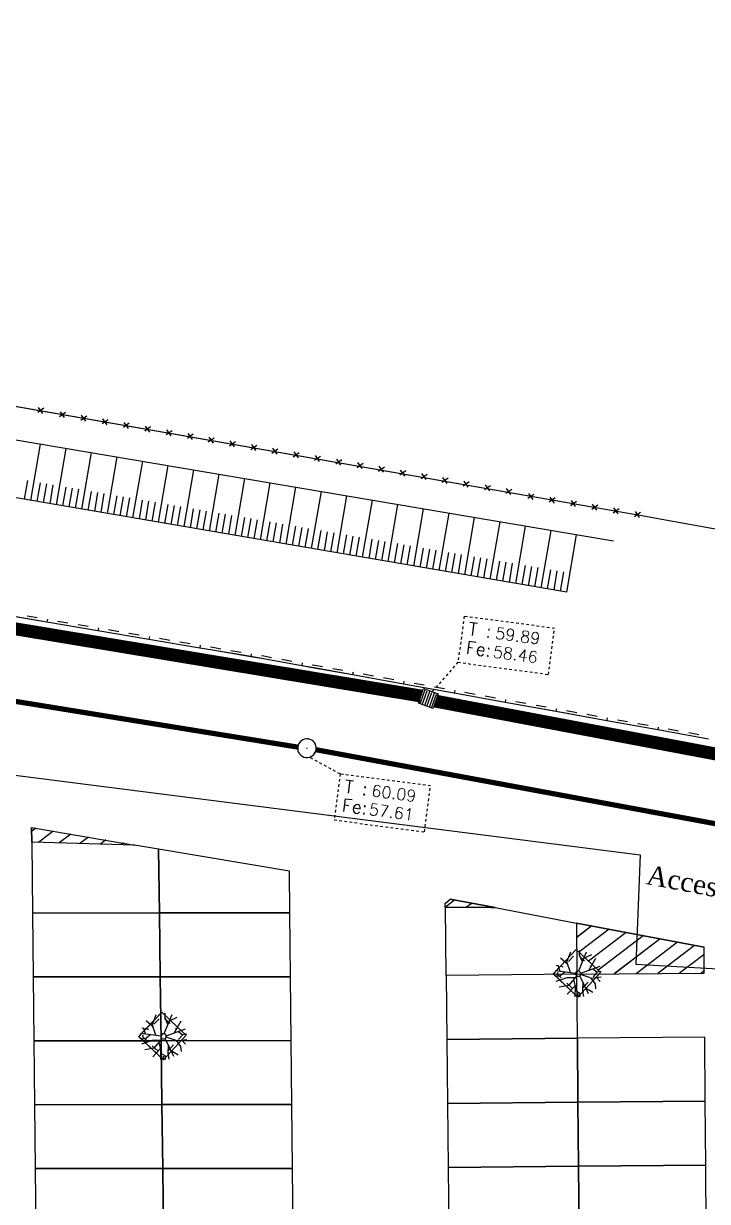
# Model space of a CAD drawing. Header units: metres. Extents: x 19 to 585, y 0 to 337.
# Drawn here: x 452.34 to 478.75, y 159.45 to 204.94 of the extents above; entities that cross this region are included whole.
import ezdxf

# ---------------------------------------------------------------- set-up
doc = ezdxf.new("R2010")
doc.units = ezdxf.units.M
doc.header["$LTSCALE"] = 0.01
doc.linetypes.add('FANTOME', pattern=[2.5, 1.25, -0.25, 0.25, -0.25, 0.25, -0.25])
doc.layers.add('CONTOURS', color=10, linetype='Continuous', plot=False)
doc.layers.add('CONTOURS3', color=40, linetype='Continuous', plot=False)
for name, color, linetype in [('PARCELLES', 240, 'Continuous'), ('PARKINGS', 4, 'Continuous'), ('RESEAUX-EU-EP', 131, 'FANTOME'), ('TALUS', 2, 'Continuous'), ('Tempo_Doublon_Point', 7, 'Continuous'), ('TEXTES', 6, 'Continuous'), ('VEGETATION', 70, 'Continuous'), ('VOIRIES', 7, 'Continuous'), ('VOIRIES_temp', 7, 'Continuous')]:
    doc.layers.add(name, color=color, linetype=linetype)
doc.styles.add('1', font='times.ttf')
doc.styles.add('11185$0$ROMANC', font='ROMANC')
doc.styles.add('29', font='romans__.ttf')

# ---------------------------------------------------------------- blocks, each defined once
blk = doc.blocks.new('*X43')
at = {"color": 0}
for p, q in [((721378.645, 146681.196), (721378.19, 146681.651)), ((721378.617, 146680.516), (721377.986, 146681.147)), ((721378.59, 146679.837), (721378.082, 146680.345)), ((721378.562, 146679.157), (721378.177, 146679.542)), ((721378.535, 146678.478), (721378.272, 146678.74)), ((721347.803, 146678.097), (721347.793, 146678.106)), ((721347.776, 146676.71), (721346.947, 146677.538)), ((721347.789, 146677.403), (721347.37, 146677.822)), ((721378.507, 146677.798), (721378.368, 146677.938)), ((721347.762, 146676.016), (721346.524, 146677.254)), ((721378.48, 146677.119), (721378.463, 146677.135)), ((721347.749, 146675.322), (721346.276, 146676.795)), ((721347.736, 146674.629), (721346.391, 146675.973)), ((721347.722, 146673.935), (721346.505, 146675.152)), ((721347.709, 146673.241), (721346.62, 146674.33)), ((721347.695, 146672.548), (721346.734, 146673.509)), ((721347.682, 146671.854), (721346.849, 146672.687)), ((721347.668, 146671.16), (721346.963, 146671.865)), ((721347.655, 146670.467), (721347.078, 146671.044)), ((721347.641, 146669.773), (721347.192, 146670.222)), ((721347.628, 146669.079), (721347.307, 146669.401)), ((721347.615, 146668.386), (721347.421, 146668.579)), ((721347.601, 146667.692), (721347.536, 146667.757)), ((721378.153, 146665.424), (721378.011, 146665.567)), ((721378.133, 146664.738), (721377.626, 146665.244)), ((721378.112, 146664.051), (721377.713, 146664.45)), ((721378.092, 146663.364), (721377.799, 146663.657)), ((721378.072, 146662.678), (721377.886, 146662.863)), ((721355.399, 146662.015), (721355.195, 146662.22)), ((721378.051, 146661.991), (721377.972, 146662.07)), ((721355.49, 146661.218), (721354.721, 146661.986)), ((721350.601, 146660.45), (721349.629, 146661.422)), ((721351.166, 146659.178), (721349.434, 146660.91)), ((721355.58, 146660.42), (721355.289, 146660.711)), ((721351.731, 146657.906), (721349.553, 146660.083)), ((721352.218, 146656.711), (721349.673, 146659.256)), ((721351.599, 146656.623), (721349.793, 146658.429)), ((721350.981, 146656.534), (721349.912, 146657.603)), ((721358.617, 146656.677), (721357.731, 146657.562)), ((721358.505, 146657.496), (721358.335, 146657.665)), ((721358.729, 146655.857), (721357.128, 146657.458)), ((721350.363, 146656.445), (721350.032, 146656.776)), ((721358.841, 146655.038), (721356.958, 146656.921)), ((721352.83, 146655.392), (721352.629, 146655.593)), ((721358.953, 146654.219), (721357.52, 146655.652)), ((721353.409, 146654.106), (721352.76, 146654.755)), ((721359.065, 146653.4), (721358.082, 146654.383)), ((721353.988, 146652.82), (721352.891, 146653.917)), ((721354.112, 146651.989), (721353.022, 146653.079)), ((721359.034, 146652.724), (721358.644, 146653.114)), ((721353.494, 146651.9), (721353.152, 146652.241))]:
    blk.add_line(p, q, dxfattribs=at)
blk = doc.blocks.new('*X42')
at = {"color": 0}
for p, q in [((721377.599, 146649.008), (721377.279, 146649.328)), ((721377.565, 146648.335), (721377.379, 146648.521)), ((721377.531, 146647.661), (721377.479, 146647.714)), ((721362.479, 146646.45), (721361.858, 146647.071)), ((721362.599, 146645.624), (721361.492, 146646.73)), ((721362.718, 146644.797), (721362.05, 146645.465)), ((721362.837, 146643.971), (721362.607, 146644.201)), ((721377.285, 146642.958), (721376.254, 146643.989)), ((721377.32, 146643.63), (721376.79, 146644.16)), ((721377.249, 146642.287), (721375.959, 146643.577)), ((721377.214, 146641.615), (721375.665, 146643.164)), ((721377.178, 146640.944), (721375.601, 146642.521)), ((721365.945, 146640.156), (721363.833, 146642.268)), ((721365.83, 146640.978), (721364.445, 146642.363)), ((721366.06, 146639.334), (721363.782, 146641.612)), ((721377.142, 146640.272), (721375.722, 146641.692)), ((721377.107, 146639.601), (721375.844, 146640.864)), ((721366.175, 146638.512), (721364.339, 146640.348)), ((721376.816, 146639.184), (721375.965, 146640.035)), ((721360.232, 146638.798), (721359.934, 146639.096)), ((721366.29, 146637.69), (721364.895, 146639.084)), ((721376.201, 146639.092), (721376.087, 146639.206)), ((721360.785, 146637.537), (721360.014, 146638.309)), ((721360.822, 146636.793), (721360.094, 146637.522)), ((721365.691, 146637.581), (721365.452, 146637.821)), ((721360.208, 146636.701), (721360.174, 146636.734)), ((721376.697, 146632.233), (721375.932, 146632.997)), ((721376.734, 146632.902), (721376.542, 146633.094)), ((721376.659, 146631.563), (721375.323, 146632.9)), ((721370.444, 146631.414), (721369.781, 146632.077)), ((721376.621, 146630.894), (721375.388, 146632.127)), ((721370.649, 146629.795), (721368.551, 146631.893)), ((721370.547, 146630.604), (721369.166, 146631.985)), ((721376.583, 146630.225), (721375.487, 146631.321)), ((721370.751, 146628.986), (721368.654, 146631.083)), ((721376.545, 146629.555), (721375.586, 146630.515)), ((721370.853, 146628.177), (721369.229, 146629.801)), ((721376.508, 146628.886), (721375.685, 146629.709)), ((721376.47, 146628.217), (721375.784, 146628.903)), ((721370.955, 146627.367), (721369.804, 146628.518)), ((721375.937, 146628.043), (721375.883, 146628.097)), ((721370.559, 146627.057), (721370.38, 146627.236))]:
    blk.add_line(p, q, dxfattribs=at)
blk = doc.blocks.new('11185$0$ARBRE_3-11', base_point=(100, 100))
for p, q in [((80, 170), (80, 188)), ((100, 190), (100, 110)), ((120, 179), (120, 188)), ((50, 130), (39, 165)), ((60, 180), (80, 140)), ((100, 150), (80, 170)), ((80, 140), (84, 109)), ((100, 170), (120, 180)), ((100, 130), (140, 150)), ((130, 144), (150, 175)), ((140, 149), (180, 140)), ((50, 105), (10, 100)), ((50, 106), (16, 131)), ((34, 103), (28, 85)), ((28, 50), (93, 93)), ((50, 130), (90, 104)), ((75, 115), (50, 105)), ((187, 80), (110, 100)), ((147, 90), (171, 104)), ((170, 104), (190, 106)), ((28, 85), (12, 82)), ((37, 75), (16, 68)), ((70, 78), (37, 75)), ((50, 64), (37, 34)), ((90, 50), (70, 30)), ((90, 50), (98, 90)), ((90, 49), (100, 10)), ((104, 90), (140, 20)), ((126, 46), (117, 30)), ((120, 60), (169, 41)), ((163, 86), (180, 58)), ((70, 30), (51, 25)), ((95, 28), (82, 12)), ((117, 30), (122, 13))]:
    blk.add_line(p, q)
for start, end in [(90, 270), (270, 90)]:
    blk.add_arc((100, 100), 10, start, end)
blk = doc.blocks.new('11185$0$CERCLE-4', base_point=(100, 100))
for p, q in [((98, 100), (102, 100)), ((100, 102), (100, 98))]:
    blk.add_line(p, q)
blk.add_arc((99.5, 100), 90, 90.318, 89.682)
blk = doc.blocks.new('102')
for p, q in [((-0.2, 0.2), (0.2, -0.2)), ((-0.2, -0.2), (0.2, 0.2))]:
    blk.add_line(p, q)

msp = doc.modelspace()

# ---------------------------------------------------------------- linework, layer by layer
at = {"layer": 'CONTOURS'}
msp.add_lwpolyline([(341.639, 173.882), (356.348, 173.882), (356.348, 184.183), (387.119, 184.183), (476.155, 172.831), (475.992, 168.614), (490.278, 167.803), (490.278, 138.125), (454.624, 119.148), (435.114, 119.21), (434.5, 145.519), (417.707, 145.314), (417.912, 120.848), (380.916, 123.165), (375.615, 92.26), (310.379, 94.419)], dxfattribs=at)
at = {"layer": 'CONTOURS3'}
msp.add_lwpolyline([(341.639, 173.882), (356.348, 173.882), (356.348, 184.183), (387.119, 184.183), (476.155, 172.831), (475.992, 168.614), (490.278, 167.803), (490.278, 138.125), (454.624, 119.148), (435.114, 119.21), (434.5, 145.519), (417.707, 145.314), (417.912, 120.848), (380.916, 123.165), (375.615, 92.26), (310.379, 94.419)], dxfattribs=at)
at = {"layer": 'PARCELLES'}
msp.add_lwpolyline([(512.488, 179.367), (476.137, 185.937), (428.837, 194.194), (398.34, 199.329), (342.6, 204.938)], dxfattribs=at)
at = {"layer": 'PARKINGS'}
for points in [[(457.551, 173.058), (456.626, 173.215), (452.653, 173.326), (452.681, 170.59), (457.584, 170.593)], [(462.611, 172.201), (457.551, 173.058), (457.584, 170.593), (462.628, 170.596)], [(457.584, 170.593), (452.681, 170.59), (452.706, 168.122), (457.617, 168.125)], [(462.628, 170.596), (457.584, 170.593), (457.617, 168.125), (462.654, 168.128)], [(473.693, 170.201), (473.713, 168.224), (468.657, 168.172), (468.639, 170.82), (470.383, 170.799), (470.553, 170.797)], [(457.617, 168.125), (452.706, 168.122), (452.732, 165.655), (457.65, 165.658)], [(462.654, 168.128), (457.617, 168.125), (457.65, 165.658), (462.68, 165.661)], [(473.71, 168.224), (468.657, 168.174), (468.683, 165.703), (473.731, 165.753)], [(457.65, 165.658), (452.732, 165.655), (452.757, 163.188), (457.682, 163.191)], [(462.68, 165.661), (457.65, 165.658), (457.682, 163.191), (462.705, 163.194)], [(473.731, 165.753), (468.683, 165.703), (468.708, 163.231), (473.753, 163.281)], [(478.651, 165.801), (473.731, 165.753), (473.753, 163.281), (478.671, 163.329)], [(478.671, 163.329), (473.753, 163.281), (473.774, 160.809), (478.69, 160.857)], [(457.682, 163.191), (452.757, 163.188), (452.782, 160.72), (457.715, 160.723)], [(462.705, 163.194), (457.682, 163.191), (457.715, 160.723), (462.731, 160.726)], [(473.753, 163.281), (468.708, 163.231), (468.734, 160.759), (473.774, 160.809)], [(457.715, 160.723), (452.782, 160.72), (452.808, 158.253), (457.748, 158.256)], [(462.731, 160.726), (457.715, 160.723), (457.748, 158.256), (462.757, 158.259)], [(473.774, 160.809), (468.734, 160.759), (468.76, 158.287), (473.795, 158.337)], [(478.69, 160.857), (473.774, 160.809), (473.795, 158.337), (478.71, 158.385)]]:
    msp.add_lwpolyline(points, close=True, dxfattribs=at)
at = {"layer": 'RESEAUX-EU-EP', "flags": 128}
for points, const_width in [([(434.178, 184.518), (467.692, 178.97)], 0.5), ([(433.188, 181.812), (462.923, 176.998)], 0.2), ([(468.258, 178.77), (506.358, 171.589)], 0.5), ([(463.641, 176.894), (505.482, 169.145)], 0.2)]:
    msp.add_lwpolyline(points, dxfattribs=dict(at, const_width=const_width))
at = {"layer": 'RESEAUX-EU-EP'}
for points in [[(469.118, 180.272), (472.612, 179.803), (472.85, 181.58), (469.357, 182.049)], [(464.334, 174.183), (467.829, 173.724), (468.062, 175.502), (464.567, 175.96)]]:
    msp.add_lwpolyline(points, close=True, dxfattribs=at)
at = {"layer": 'RESEAUX-EU-EP', "flags": 128}
for points in [[(469.118, 180.272), (468.139, 179.155)], [(464.567, 175.96), (463.351, 176.619)]]:
    msp.add_lwpolyline(points, dxfattribs=at)
at = {"layer": 'TALUS'}
for p, q in [((452.623, 186.524), (452.996, 188.7)), ((453.608, 186.355), (453.982, 188.533)), ((454.594, 186.186), (454.968, 188.367)), ((455.579, 186.017), (455.954, 188.2)), ((456.565, 185.848), (456.94, 188.033)), ((457.551, 185.679), (457.926, 187.867)), ((458.536, 185.51), (458.912, 187.7)), ((459.522, 185.341), (459.898, 187.533)), ((452.376, 186.566), (452.5, 187.291)), ((452.869, 186.481), (452.993, 187.207)), ((453.115, 186.439), (453.24, 187.165)), ((453.362, 186.397), (453.486, 187.123)), ((453.855, 186.312), (453.979, 187.039)), ((454.101, 186.27), (454.226, 186.997)), ((454.347, 186.228), (454.472, 186.955)), ((460.508, 185.172), (460.884, 187.367)), ((461.493, 185.004), (461.87, 187.2)), ((462.479, 184.835), (462.856, 187.033)), ((454.84, 186.144), (454.965, 186.871)), ((455.087, 186.101), (455.211, 186.829)), ((455.333, 186.059), (455.458, 186.787)), ((455.826, 185.975), (455.951, 186.703)), ((456.072, 185.932), (456.197, 186.661)), ((456.319, 185.89), (456.444, 186.618)), ((456.812, 185.806), (456.936, 186.534)), ((463.465, 184.666), (463.842, 186.867)), ((464.45, 184.497), (464.828, 186.7)), ((465.436, 184.328), (465.814, 186.533)), ((457.058, 185.764), (457.183, 186.492)), ((457.304, 185.721), (457.429, 186.45)), ((457.797, 185.637), (457.922, 186.366)), ((458.044, 185.595), (458.169, 186.324)), ((458.29, 185.552), (458.415, 186.282)), ((458.783, 185.468), (458.908, 186.198)), ((459.029, 185.426), (459.154, 186.156)), ((459.276, 185.384), (459.401, 186.114)), ((466.421, 184.159), (466.8, 186.367)), ((467.407, 183.99), (467.786, 186.2)), ((459.768, 185.299), (459.894, 186.03)), ((460.015, 185.257), (460.14, 185.988)), ((460.261, 185.215), (460.387, 185.946)), ((460.754, 185.13), (460.879, 185.862)), ((461, 185.088), (461.126, 185.82)), ((461.247, 185.046), (461.372, 185.778)), ((461.74, 184.961), (461.865, 185.694)), ((461.986, 184.919), (462.112, 185.652)), ((462.233, 184.877), (462.358, 185.61)), ((468.393, 183.821), (468.772, 186.033)), ((469.378, 183.652), (469.758, 185.867)), ((470.364, 183.484), (470.744, 185.7)), ((462.725, 184.792), (462.851, 185.526)), ((462.972, 184.75), (463.097, 185.483)), ((463.218, 184.708), (463.344, 185.441)), ((463.711, 184.624), (463.837, 185.357)), ((463.957, 184.581), (464.083, 185.315)), ((464.204, 184.539), (464.33, 185.273)), ((464.697, 184.455), (464.822, 185.189)), ((464.943, 184.412), (465.069, 185.147)), ((471.35, 183.315), (471.73, 185.533)), ((472.335, 183.146), (472.716, 185.367)), ((473.321, 182.977), (473.702, 185.2)), ((465.189, 184.37), (465.315, 185.105)), ((465.682, 184.286), (465.808, 185.021)), ((465.929, 184.244), (466.055, 184.979)), ((466.175, 184.201), (466.301, 184.937)), ((466.668, 184.117), (466.794, 184.853)), ((466.914, 184.075), (467.04, 184.811)), ((467.161, 184.032), (467.287, 184.769)), ((467.654, 183.948), (467.78, 184.685)), ((467.9, 183.906), (468.026, 184.643)), ((468.146, 183.864), (468.273, 184.601)), ((468.639, 183.779), (468.766, 184.517)), ((468.886, 183.737), (469.012, 184.475)), ((469.132, 183.695), (469.258, 184.433)), ((469.625, 183.61), (469.751, 184.348)), ((469.871, 183.568), (469.998, 184.306)), ((470.118, 183.526), (470.244, 184.264)), ((470.61, 183.441), (470.737, 184.18)), ((470.857, 183.399), (470.983, 184.138)), ((471.103, 183.357), (471.23, 184.096)), ((471.596, 183.272), (471.723, 184.012)), ((471.842, 183.23), (471.969, 183.97)), ((472.089, 183.188), (472.216, 183.928)), ((472.582, 183.104), (472.709, 183.844)), ((472.828, 183.061), (472.955, 183.802)), ((473.074, 183.019), (473.201, 183.76))]:
    msp.add_line(p, q, dxfattribs=at)
for points in [[(347.805, 203.102), (399.617, 197.309), (433.281, 192.032), (475.12, 184.96)], [(473.321, 182.977), (433.937, 189.725), (380.674, 197.377), (359.072, 199.488)]]:
    msp.add_lwpolyline(points, dxfattribs=at)
at = {"layer": 'Tempo_Doublon_Point'}
msp.add_lwpolyline([(512.488, 179.367), (476.137, 185.937), (428.837, 194.194), (398.34, 199.329), (342.6, 204.938)], dxfattribs=at)
at = {"layer": 'VOIRIES', "flags": 128}
for points in [[(476.137, 185.937), (428.837, 194.194), (398.34, 199.329), (342.6, 204.938)], [(451.276, 182.17), (453.244, 181.836)], [(451.276, 182.169), (453.244, 181.835)], [(451.276, 182.168), (453.244, 181.834)], [(452.474, 182.066), (452.868, 181.999)], [(453.261, 181.933), (453.244, 181.834)], [(453.244, 181.836), (455.212, 181.503)], [(453.244, 181.835), (455.212, 181.502)], [(453.244, 181.834), (455.212, 181.501)], [(453.655, 181.866), (454.048, 181.799)], [(454.442, 181.732), (454.836, 181.665)], [(455.229, 181.6), (455.212, 181.501)], [(455.212, 181.503), (457.181, 181.169)], [(455.212, 181.502), (457.181, 181.168)], [(455.212, 181.501), (457.18, 181.167)], [(455.623, 181.533), (456.016, 181.466)], [(456.41, 181.399), (456.804, 181.333)], [(457.197, 181.266), (457.18, 181.167)], [(457.18, 181.167), (459.149, 180.833)], [(457.181, 181.169), (459.149, 180.835)], [(457.181, 181.168), (459.149, 180.834)], [(457.591, 181.199), (457.984, 181.132)], [(458.378, 181.065), (458.771, 180.999)], [(459.165, 180.932), (459.149, 180.833)], [(459.149, 180.835), (459.633, 180.753)], [(459.149, 180.834), (459.633, 180.752)], [(459.149, 180.833), (459.633, 180.751)], [(459.559, 180.865), (459.649, 180.85)], [(459.633, 180.753), (461.117, 180.502)], [(459.633, 180.752), (461.117, 180.501)], [(459.633, 180.751), (461.117, 180.5)], [(459.649, 180.85), (459.952, 180.798)], [(460.346, 180.732), (460.74, 180.666)], [(461.133, 180.599), (461.117, 180.5)], [(461.117, 180.502), (461.601, 180.42)], [(461.117, 180.501), (461.601, 180.419)], [(461.117, 180.5), (461.601, 180.418)], [(461.527, 180.532), (461.617, 180.517)], [(461.601, 180.42), (463.082, 180.153)], [(461.601, 180.419), (463.082, 180.152)], [(461.601, 180.418), (463.082, 180.151)], [(461.617, 180.517), (461.92, 180.462)], [(462.313, 180.391), (462.706, 180.321)], [(463.099, 180.249), (463.082, 180.151)], [(463.082, 180.153), (463.565, 180.066)], [(463.082, 180.152), (463.565, 180.065)], [(463.082, 180.151), (463.565, 180.064)], [(463.492, 180.178), (463.583, 180.162)], [(463.583, 180.162), (463.885, 180.107)], [(463.565, 180.066), (465.047, 179.799)], [(463.565, 180.065), (465.047, 179.798)], [(463.565, 180.064), (465.046, 179.797)], [(464.278, 180.037), (464.671, 179.966)], [(465.064, 179.895), (465.046, 179.797)], [(465.046, 179.797), (467.011, 179.443)], [(465.047, 179.799), (467.011, 179.445)], [(465.047, 179.798), (467.011, 179.444)], [(465.457, 179.824), (465.849, 179.754)], [(466.242, 179.683), (466.635, 179.612)], [(467.028, 179.541), (467.011, 179.443)], [(467.011, 179.445), (468.975, 179.091)], [(467.011, 179.444), (468.975, 179.09)], [(467.011, 179.443), (468.975, 179.089)], [(467.421, 179.471), (467.814, 179.4)], [(467.592, 178.687), (467.792, 179.254)], [(467.792, 179.254), (468.359, 179.053)], [(468.207, 179.329), (468.6, 179.259)], [(467.842, 179.202), (467.663, 178.696)], [(467.751, 178.665), (467.931, 179.171)], [(468.02, 179.14), (467.841, 178.633)], [(467.931, 178.602), (468.11, 179.108)], [(468.199, 179.076), (468.02, 178.57)], [(468.11, 178.538), (468.289, 179.045)], [(468.359, 179.053), (468.158, 178.487)], [(468.993, 179.188), (468.975, 179.089)], [(468.975, 179.091), (470.939, 178.737)], [(468.975, 179.09), (470.939, 178.736)], [(468.975, 179.089), (470.939, 178.735)], [(469.386, 179.117), (469.779, 179.046)], [(470.172, 178.975), (470.565, 178.904)], [(470.958, 178.833), (470.939, 178.735)], [(471.351, 178.762), (471.743, 178.692)], [(468.158, 178.487), (467.592, 178.687)], [(470.939, 178.737), (472.905, 178.383)], [(470.939, 178.736), (472.905, 178.382)], [(470.939, 178.735), (472.904, 178.381)], [(472.136, 178.621), (472.529, 178.55)], [(472.922, 178.479), (472.904, 178.381)], [(472.904, 178.381), (474.869, 178.027)], [(472.905, 178.383), (474.869, 178.029)], [(472.905, 178.382), (474.869, 178.028)], [(473.315, 178.409), (473.708, 178.338)], [(474.101, 178.267), (474.493, 178.196)], [(474.886, 178.126), (474.869, 178.027)], [(474.869, 178.029), (476.833, 177.675)], [(474.869, 178.028), (476.833, 177.674)], [(474.869, 178.027), (476.833, 177.673)], [(475.279, 178.055), (475.672, 177.984)], [(476.065, 177.913), (476.458, 177.843)], [(476.851, 177.772), (476.833, 177.673)], [(476.833, 177.675), (477.187, 177.611)], [(476.833, 177.674), (477.187, 177.61)], [(476.833, 177.673), (477.186, 177.609)], [(477.186, 177.609), (478.798, 177.319)], [(477.187, 177.611), (478.798, 177.321)], [(477.187, 177.61), (478.798, 177.32)], [(477.243, 177.701), (477.636, 177.63)], [(478.029, 177.559), (478.422, 177.488)], [(473.09, 168.545), (473.686, 169.18)], [(473.091, 168.544), (473.686, 169.178)], [(473.092, 168.544), (473.686, 169.177)], [(473.387, 168.715), (473.586, 168.928)], [(473.686, 169.18), (474.311, 168.592)], [(473.686, 169.178), (474.309, 168.591)], [(473.686, 169.177), (474.308, 168.591)], [(473.793, 168.942), (474.006, 168.742)], [(472.799, 168.235), (473.09, 168.545)], [(472.801, 168.236), (473.091, 168.544)], [(472.803, 168.235), (473.092, 168.544)], [(473.187, 168.502), (473.09, 168.545)], [(474.219, 168.541), (474.311, 168.592)], [(474.308, 168.591), (474.624, 168.294)], [(474.309, 168.591), (474.626, 168.294)], [(474.311, 168.592), (474.627, 168.293)], [(474.432, 168.34), (474.486, 168.288)], [(473.75, 167.343), (472.799, 168.235)], [(473.75, 167.345), (472.801, 168.236)], [(473.75, 167.346), (472.803, 168.235)], [(472.94, 168.24), (472.986, 168.288)], [(473.105, 168.085), (472.94, 168.24)], [(473.531, 167.685), (473.318, 167.886)], [(474.624, 168.294), (473.75, 167.346)], [(474.626, 168.294), (473.75, 167.345)], [(474.627, 168.293), (473.75, 167.343)], [(474.141, 167.915), (473.943, 167.701)], [(474.486, 168.288), (474.339, 168.13)], [(473.745, 167.485), (473.75, 167.343)], [(457.079, 166.125), (457.675, 166.759)], [(457.08, 166.124), (457.675, 166.757)], [(457.081, 166.124), (457.675, 166.756)], [(457.376, 166.294), (457.575, 166.507)], [(457.675, 166.759), (458.3, 166.171)], [(457.675, 166.757), (458.298, 166.17)], [(457.675, 166.756), (458.297, 166.171)], [(457.782, 166.521), (457.995, 166.321)], [(456.788, 165.814), (457.079, 166.125)], [(456.79, 165.815), (457.08, 166.124)], [(456.792, 165.815), (457.081, 166.124)], [(457.176, 166.081), (457.079, 166.125)], [(458.208, 166.12), (458.3, 166.171)], [(458.297, 166.171), (458.613, 165.873)], [(458.298, 166.17), (458.615, 165.873)], [(458.3, 166.171), (458.616, 165.873)], [(457.739, 164.923), (456.788, 165.814)], [(457.739, 164.925), (456.79, 165.815)], [(457.739, 164.926), (456.792, 165.815)], [(456.929, 165.819), (456.975, 165.867)], [(457.094, 165.665), (456.929, 165.819)], [(458.616, 165.873), (457.739, 164.923)], [(458.613, 165.873), (457.739, 164.926)], [(458.615, 165.873), (457.739, 164.925)], [(458.475, 165.868), (458.328, 165.709)], [(458.421, 165.92), (458.475, 165.868)], [(457.52, 165.264), (457.307, 165.465)], [(458.131, 165.494), (457.932, 165.28)], [(457.734, 165.065), (457.739, 164.923)]]:
    msp.add_lwpolyline(points, dxfattribs=at)
at = {"layer": 'VOIRIES'}
for points in [[(452.647, 173.889), (456.626, 173.215), (452.653, 173.326)], [(470.553, 170.797), (468.639, 170.82), (468.629, 170.82), (468.628, 170.962), (468.821, 171.126)], [(473.693, 170.201), (473.71, 168.224), (478.632, 168.273), (478.624, 169.265)]]:
    msp.add_lwpolyline(points, close=True, dxfattribs=at)
at = {"layer": 'VOIRIES_temp'}
for p, q in [((476.137, 185.937), (428.837, 194.194)), ((453.117, 190.081), (452.887, 189.917)), ((453.084, 189.884), (452.92, 190.114)), ((453.958, 189.916), (453.727, 189.752)), ((453.925, 189.719), (453.761, 189.949)), ((454.78, 189.778), (454.549, 189.614)), ((454.746, 189.58), (454.582, 189.811)), ((455.602, 189.639), (455.371, 189.475)), ((455.568, 189.442), (455.404, 189.672)), ((456.423, 189.501), (456.193, 189.337)), ((456.39, 189.303), (456.226, 189.534)), ((457.247, 189.36), (457.017, 189.196)), ((457.214, 189.163), (457.05, 189.393)), ((458.04, 189.018), (457.876, 189.249)), ((458.073, 189.216), (457.843, 189.052)), ((458.895, 189.077), (458.665, 188.913)), ((458.862, 188.88), (458.698, 189.111)), ((459.706, 188.931), (459.475, 188.767)), ((459.672, 188.734), (459.508, 188.964)), ((460.522, 188.788), (460.291, 188.624)), ((460.489, 188.591), (460.325, 188.821)), ((461.348, 188.644), (461.117, 188.48)), ((461.315, 188.447), (461.151, 188.677)), ((462.164, 188.502), (461.934, 188.338)), ((462.131, 188.304), (461.967, 188.535)), ((462.986, 188.363), (462.755, 188.199)), ((462.953, 188.166), (462.789, 188.396)), ((463.808, 188.225), (463.577, 188.061)), ((463.775, 188.028), (463.611, 188.258)), ((464.63, 188.086), (464.399, 187.922)), ((464.597, 187.889), (464.433, 188.12)), ((465.452, 187.948), (465.221, 187.784)), ((465.418, 187.751), (465.254, 187.981)), ((466.275, 187.807), (466.045, 187.643)), ((466.242, 187.61), (466.078, 187.84)), ((467.101, 187.663), (466.871, 187.499)), ((467.068, 187.466), (466.904, 187.696)), ((467.923, 187.525), (467.693, 187.361)), ((467.89, 187.327), (467.726, 187.558)), ((468.701, 187.181), (468.536, 187.411)), ((468.734, 187.378), (468.503, 187.214)), ((469.55, 187.236), (469.319, 187.072)), ((469.517, 187.038), (469.353, 187.269)), ((470.376, 187.091), (470.146, 186.927)), ((470.343, 186.894), (470.179, 187.125)), ((471.192, 186.949), (470.962, 186.785)), ((471.159, 186.752), (470.995, 186.982)), ((472.052, 186.757), (471.821, 186.593)), ((472.019, 186.56), (471.855, 186.791)), ((472.874, 186.619), (472.643, 186.455)), ((472.841, 186.422), (472.677, 186.652)), ((473.662, 186.283), (473.498, 186.514)), ((473.696, 186.481), (473.465, 186.317)), ((474.518, 186.342), (474.287, 186.178)), ((474.484, 186.145), (474.32, 186.375)), ((475.341, 186.201), (475.111, 186.037)), ((475.308, 186.004), (475.144, 186.235)), ((476.167, 186.057), (475.937, 185.893)), ((476.134, 185.86), (475.97, 186.09)), ((451.276, 182.17), (453.244, 181.836)), ((451.276, 182.169), (453.244, 181.835)), ((451.276, 182.168), (453.244, 181.834)), ((452.474, 182.066), (452.868, 181.999)), ((453.261, 181.933), (453.244, 181.834)), ((453.244, 181.836), (455.212, 181.503)), ((453.244, 181.835), (455.212, 181.502)), ((453.244, 181.834), (455.212, 181.501)), ((453.655, 181.866), (454.048, 181.799)), ((454.442, 181.732), (454.836, 181.665)), ((455.229, 181.6), (455.212, 181.501)), ((455.212, 181.503), (457.181, 181.169)), ((455.212, 181.502), (457.181, 181.168)), ((455.212, 181.501), (457.18, 181.167)), ((455.623, 181.533), (456.016, 181.466)), ((456.41, 181.399), (456.804, 181.333)), ((457.197, 181.266), (457.18, 181.167)), ((457.18, 181.167), (459.149, 180.833)), ((457.181, 181.169), (459.149, 180.835)), ((457.181, 181.168), (459.149, 180.834)), ((457.591, 181.199), (457.984, 181.132)), ((458.378, 181.065), (458.771, 180.999)), ((459.165, 180.932), (459.149, 180.833)), ((459.149, 180.835), (459.633, 180.753)), ((459.149, 180.834), (459.633, 180.752)), ((459.149, 180.833), (459.633, 180.751)), ((459.559, 180.865), (459.649, 180.85)), ((459.633, 180.753), (461.117, 180.502)), ((459.633, 180.752), (461.117, 180.501)), ((459.633, 180.751), (461.117, 180.5)), ((459.649, 180.85), (459.952, 180.798)), ((460.346, 180.732), (460.74, 180.666)), ((461.133, 180.599), (461.117, 180.5)), ((461.117, 180.502), (461.601, 180.42)), ((461.117, 180.501), (461.601, 180.419)), ((461.117, 180.5), (461.601, 180.418)), ((461.527, 180.532), (461.617, 180.517)), ((461.601, 180.42), (463.082, 180.153)), ((461.601, 180.419), (463.082, 180.152)), ((461.601, 180.418), (463.082, 180.151)), ((461.617, 180.517), (461.92, 180.462)), ((462.313, 180.391), (462.706, 180.321)), ((463.099, 180.249), (463.082, 180.151)), ((463.082, 180.153), (463.565, 180.066)), ((463.082, 180.152), (463.565, 180.065)), ((463.082, 180.151), (463.565, 180.064)), ((463.492, 180.178), (463.583, 180.162)), ((463.583, 180.162), (463.885, 180.107)), ((463.565, 180.066), (465.047, 179.799)), ((463.565, 180.065), (465.047, 179.798)), ((463.565, 180.064), (465.046, 179.797)), ((464.278, 180.037), (464.671, 179.966)), ((465.064, 179.895), (465.046, 179.797)), ((465.046, 179.797), (467.011, 179.443)), ((465.047, 179.799), (467.011, 179.445)), ((465.047, 179.798), (467.011, 179.444)), ((465.457, 179.824), (465.849, 179.754)), ((466.242, 179.683), (466.635, 179.612)), ((467.028, 179.541), (467.011, 179.443)), ((467.011, 179.445), (468.975, 179.091)), ((467.011, 179.444), (468.975, 179.09)), ((467.011, 179.443), (468.975, 179.089)), ((467.421, 179.471), (467.814, 179.4)), ((467.592, 178.687), (467.792, 179.254)), ((467.792, 179.254), (468.359, 179.053)), ((468.207, 179.329), (468.6, 179.259)), ((467.842, 179.202), (467.663, 178.696)), ((467.751, 178.665), (467.931, 179.171)), ((468.02, 179.14), (467.841, 178.633)), ((467.931, 178.602), (468.11, 179.108)), ((468.199, 179.076), (468.02, 178.57)), ((468.11, 178.538), (468.289, 179.045)), ((468.359, 179.053), (468.158, 178.487)), ((468.993, 179.188), (468.975, 179.089)), ((468.975, 179.091), (470.939, 178.737)), ((468.975, 179.09), (470.939, 178.736)), ((468.975, 179.089), (470.939, 178.735)), ((469.386, 179.117), (469.779, 179.046)), ((470.172, 178.975), (470.565, 178.904)), ((470.958, 178.833), (470.939, 178.735)), ((471.351, 178.762), (471.743, 178.692)), ((468.158, 178.487), (467.592, 178.687)), ((470.939, 178.737), (472.905, 178.383)), ((470.939, 178.736), (472.905, 178.382)), ((470.939, 178.735), (472.904, 178.381)), ((472.136, 178.621), (472.529, 178.55)), ((472.922, 178.479), (472.904, 178.381)), ((472.904, 178.381), (474.869, 178.027)), ((472.905, 178.383), (474.869, 178.029)), ((472.905, 178.382), (474.869, 178.028)), ((473.315, 178.409), (473.708, 178.338)), ((474.101, 178.267), (474.493, 178.196)), ((474.886, 178.126), (474.869, 178.027)), ((474.869, 178.029), (476.833, 177.675)), ((474.869, 178.028), (476.833, 177.674)), ((474.869, 178.027), (476.833, 177.673)), ((475.279, 178.055), (475.672, 177.984)), ((476.065, 177.913), (476.458, 177.843)), ((476.851, 177.772), (476.833, 177.673)), ((476.833, 177.675), (477.187, 177.611)), ((476.833, 177.674), (477.187, 177.61)), ((476.833, 177.673), (477.186, 177.609)), ((477.186, 177.609), (478.798, 177.319)), ((477.187, 177.611), (478.798, 177.321)), ((477.187, 177.61), (478.798, 177.32)), ((477.243, 177.701), (477.636, 177.63)), ((478.029, 177.559), (478.422, 177.488)), ((463.278, 176.957), (463.293, 176.954)), ((463.284, 176.948), (463.287, 176.963)), ((452.647, 173.889), (452.653, 173.326)), ((452.647, 173.889), (456.626, 173.215)), ((456.626, 173.215), (452.653, 173.326)), ((468.628, 170.962), (468.821, 171.126)), ((470.553, 170.797), (468.821, 171.126)), ((468.629, 170.82), (468.628, 170.962)), ((468.639, 170.82), (468.629, 170.82)), ((470.553, 170.797), (468.639, 170.82)), ((473.693, 170.201), (478.624, 169.265)), ((473.693, 170.201), (473.71, 168.224)), ((478.632, 168.273), (478.624, 169.265)), ((473.09, 168.545), (473.686, 169.18)), ((473.091, 168.544), (473.686, 169.178)), ((473.092, 168.544), (473.686, 169.177)), ((473.387, 168.715), (473.586, 168.928)), ((473.686, 169.18), (474.311, 168.592)), ((473.686, 169.178), (474.309, 168.591)), ((473.686, 169.177), (474.308, 168.591)), ((473.793, 168.942), (474.006, 168.742)), ((472.799, 168.235), (473.09, 168.545)), ((472.801, 168.236), (473.091, 168.544)), ((472.803, 168.235), (473.092, 168.544)), ((473.187, 168.502), (473.09, 168.545)), ((474.219, 168.541), (474.311, 168.592)), ((474.308, 168.591), (474.624, 168.294)), ((474.309, 168.591), (474.626, 168.294)), ((474.311, 168.592), (474.627, 168.293)), ((474.432, 168.34), (474.486, 168.288)), ((473.75, 167.343), (472.799, 168.235)), ((473.75, 167.345), (472.801, 168.236)), ((473.75, 167.346), (472.803, 168.235)), ((472.94, 168.24), (472.986, 168.288)), ((473.105, 168.085), (472.94, 168.24)), ((473.531, 167.685), (473.318, 167.886)), ((473.71, 168.224), (478.632, 168.273)), ((474.624, 168.294), (473.75, 167.346)), ((474.626, 168.294), (473.75, 167.345)), ((474.627, 168.293), (473.75, 167.343)), ((474.141, 167.915), (473.943, 167.701)), ((474.486, 168.288), (474.339, 168.13)), ((473.745, 167.485), (473.75, 167.343)), ((457.079, 166.125), (457.675, 166.759)), ((457.08, 166.124), (457.675, 166.757)), ((457.081, 166.124), (457.675, 166.756)), ((457.376, 166.294), (457.575, 166.507)), ((457.675, 166.759), (458.3, 166.171)), ((457.675, 166.757), (458.298, 166.17)), ((457.675, 166.756), (458.297, 166.171)), ((457.782, 166.521), (457.995, 166.321)), ((456.788, 165.814), (457.079, 166.125)), ((456.79, 165.815), (457.08, 166.124)), ((456.792, 165.815), (457.081, 166.124)), ((457.176, 166.081), (457.079, 166.125)), ((458.208, 166.12), (458.3, 166.171)), ((458.297, 166.171), (458.613, 165.873)), ((458.298, 166.17), (458.615, 165.873)), ((458.3, 166.171), (458.616, 165.873)), ((457.739, 164.923), (456.788, 165.814)), ((457.739, 164.925), (456.79, 165.815)), ((457.739, 164.926), (456.792, 165.815)), ((456.929, 165.819), (456.975, 165.867)), ((457.094, 165.665), (456.929, 165.819)), ((458.616, 165.873), (457.739, 164.923)), ((458.613, 165.873), (457.739, 164.926)), ((458.615, 165.873), (457.739, 164.925)), ((458.475, 165.868), (458.328, 165.709)), ((458.421, 165.92), (458.475, 165.868)), ((457.52, 165.264), (457.307, 165.465)), ((458.131, 165.494), (457.932, 165.28)), ((457.734, 165.065), (457.739, 164.923))]:
    msp.add_line(p, q, dxfattribs=at)
at = {"layer": 'VOIRIES_temp', "color": 0}
for p, q in [((452.809, 173.862), (452.649, 173.74)), ((453.487, 173.749), (452.917, 173.316)), ((454.164, 173.636), (453.715, 173.294)), ((454.842, 173.523), (454.512, 173.272)), ((455.52, 173.41), (455.31, 173.251)), ((456.197, 173.297), (456.108, 173.229)), ((469, 171.094), (468.639, 170.82)), ((469.663, 170.97), (469.453, 170.81)), ((470.325, 170.846), (470.266, 170.8)), ((474.291, 170.092), (473.694, 169.638)), ((474.952, 169.966), (473.791, 169.083)), ((475.612, 169.84), (474.16, 168.736)), ((476.273, 169.714), (474.529, 168.388)), ((476.934, 169.588), (475.157, 168.238)), ((477.594, 169.462), (475.995, 168.246)), ((478.255, 169.336), (476.832, 168.255)), ((478.628, 168.991), (477.67, 168.263)), ((478.636, 168.369), (478.508, 168.272))]:
    msp.add_line(p, q, dxfattribs=at)
at = {"layer": 'VOIRIES_temp'}
msp.add_ellipse((463.285, 176.953), major_axis=(-0.255, 0.255), ratio=1, start_param=0.655406, end_param=6.927491, dxfattribs=at)

# ---------------------------------------------------------------- block references
at = {"layer": 'VEGETATION', "xscale": 0.01000000000940442, "yscale": 0.01000000000941028, "zscale": 0.01000000000000512, "rotation": 82.23401086028616}
for p in [(473.759, 168.247), (457.748, 165.827)]:
    msp.add_blockref('11185$0$ARBRE_3-11', p, dxfattribs=at)
at = {"layer": 'VOIRIES'}
for name, p, xscale, yscale, zscale, rotation in [('102', (453.002, 189.999), 0.500000000011126, 0.5000000000001801, 0.5, 170.4417865266844), ('102', (453.843, 189.834), 0.500000000011126, 0.5000000000001801, 0.5, 170.4417865266844), ('102', (454.664, 189.696), 0.500000000011126, 0.5000000000001801, 0.5, 170.4417865266844), ('102', (455.486, 189.557), 0.500000000011126, 0.5000000000001801, 0.5, 170.4417865266844), ('102', (456.308, 189.419), 0.500000000011126, 0.5000000000001801, 0.5, 170.4417865266844), ('102', (457.132, 189.278), 0.500000000011126, 0.5000000000001801, 0.5, 170.4417865266844), ('102', (457.958, 189.134), 0.500000000011126, 0.5000000000001801, 0.5, 170.4417865266844), ('102', (458.78, 188.995), 0.500000000011126, 0.5000000000001801, 0.5, 170.4417865266844), ('102', (459.59, 188.849), 0.500000000011126, 0.5000000000001801, 0.5, 170.4417865266844), ('102', (460.407, 188.706), 0.500000000011126, 0.5000000000001801, 0.5, 170.4417865266844), ('102', (461.233, 188.562), 0.500000000011126, 0.5000000000001801, 0.5, 170.4417865266844), ('102', (462.049, 188.42), 0.500000000011126, 0.5000000000001801, 0.5, 170.4417865266844), ('102', (462.871, 188.281), 0.500000000011126, 0.5000000000001801, 0.5, 170.4417865266844), ('102', (463.693, 188.143), 0.500000000011126, 0.5000000000001801, 0.5, 170.4417865266844), ('102', (464.515, 188.004), 0.500000000011126, 0.5000000000001801, 0.5, 170.4417865266844), ('102', (465.336, 187.866), 0.500000000011126, 0.5000000000001801, 0.5, 170.4417865266844), ('102', (466.16, 187.725), 0.500000000011126, 0.5000000000001801, 0.5, 170.4417865266844), ('102', (466.986, 187.581), 0.500000000011126, 0.5000000000001801, 0.5, 170.4417865266844), ('102', (467.808, 187.443), 0.500000000011126, 0.5000000000001801, 0.5, 170.4417865266844), ('102', (468.619, 187.296), 0.500000000011126, 0.5000000000001801, 0.5, 170.4417865266844), ('102', (469.435, 187.154), 0.500000000011126, 0.5000000000001801, 0.5, 170.4417865266844), ('102', (470.261, 187.009), 0.500000000011126, 0.5000000000001801, 0.5, 170.4417865266844), ('102', (471.077, 186.867), 0.500000000011126, 0.5000000000001801, 0.5, 170.4417865266844), ('102', (471.937, 186.675), 0.500000000011126, 0.5000000000001801, 0.5, 170.4417865266844), ('102', (472.759, 186.537), 0.500000000011126, 0.5000000000001801, 0.5, 170.4417865266844), ('102', (473.58, 186.399), 0.500000000011126, 0.5000000000001801, 0.5, 170.4417865266844), ('102', (474.402, 186.26), 0.500000000011126, 0.5000000000001801, 0.5, 170.4417865266844), ('102', (475.226, 186.119), 0.500000000011126, 0.5000000000001801, 0.5, 170.4417865266844), ('102', (476.052, 185.975), 0.500000000011126, 0.5000000000001801, 0.5, 170.4417865266844), ('11185$0$CERCLE-4', (463.286, 176.955), 0.003999999957197162, 0.003999999986298575, 0.003999999999997783, 82.23401085429255)]:
    msp.add_blockref(name, p, dxfattribs=dict(at, xscale=xscale, yscale=yscale, zscale=zscale, rotation=rotation))
at = {"layer": 'VOIRIES', "rotation": 82.23401085844482}
for name in ['*X43', '*X42']:
    msp.add_blockref(name, (48295.069, -734406.498), dxfattribs=at)

# ---------------------------------------------------------------- texts
at = {"layer": 'RESEAUX-EU-EP'}
for s, height, rotation, style, p in [('T :', 0.5, 352.3567, '29', (469.492, 181.33)), ('59.89', 0.45, 352.3567, '11185$0$ROMANC', (470.541, 181.188)), ('Fe:', 0.5, 352.3567, '29', (469.395, 180.608)), ('58.46', 0.45, 352.3567, '11185$0$ROMANC', (470.445, 180.465)), ('T :', 0.5, 352.5304, '29', (464.705, 175.242)), ('60.09', 0.45, 352.5304, '11185$0$ROMANC', (465.755, 175.103)), ('Fe:', 0.5, 352.5304, '29', (464.61, 174.519)), ('57.61', 0.45, 352.5304, '11185$0$ROMANC', (465.66, 174.38))]:
    msp.add_text(s, height=height, rotation=rotation, dxfattribs=dict(at, style=style)).set_placement(p)
at = {"layer": 'TEXTES', "style": '1'}
msp.add_text('Acces Livraisons', height=0.75, rotation=349.3131, dxfattribs=at).set_placement((476.357, 171.713))

doc.saveas('drawing.dxf')
